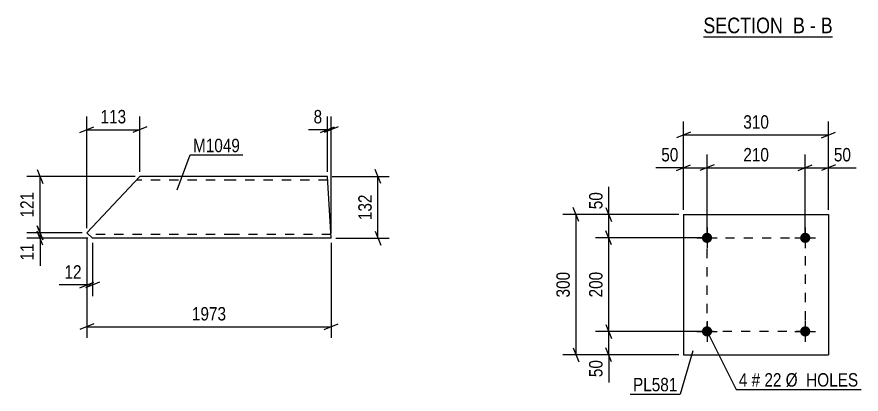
# Model space of a CAD drawing. Header units: millimetres. Extents: x 0 to 1189, y 0 to 841.
# Drawn here: x 416.5 to 597, y 300.8 to 381.4 of the extents above; entities that cross this region are included whole.
import ezdxf

# ---------------------------------------------------------------- set-up
doc = ezdxf.new("R2010")
doc.units = ezdxf.units.MM
doc.linetypes.add('DXK_LINE_DOT2', pattern=[3.9198, 1.9599, -1.9599])
doc.styles.add('Arial Narrow', font='ARIALN.TTF', dxfattribs={"height": 0.2})

# ---------------------------------------------------------------- blocks, each defined once
blk = doc.blocks.new('Unknown-814467843-13 - 3563')
at = {"color": 6, "linetype": 'Continuous'}
blk.add_line((563.32, 377.19), (590.96, 377.19), dxfattribs=at)
at = {"color": 0, "linetype": 'Continuous'}
for points in [[(581.43, 377.94), (581.43, 381.44), (563.32, 381.44), (563.32, 377.94)], [(585.03, 377.94), (585.03, 381.44), (582.48, 381.44), (582.48, 377.94)], [(587.36, 377.94), (587.36, 381.44), (586.08, 381.44), (586.08, 377.94)], [(590.96, 377.94), (590.96, 381.44), (588.41, 381.44), (588.41, 377.94)]]:
    blk.add_wipeout(points, dxfattribs=at)
at = {"color": 7, "linetype": 'Continuous', "style": 'Arial Narrow'}
for s, p in [('SECTION ', (563.32, 377.94)), ('B', (582.48, 377.94)), ('B', (588.41, 377.94)), ('-', (586.08, 377.94))]:
    blk.add_text(s, height=3.34, dxfattribs=at).set_placement(p)
blk = doc.blocks.new('Part-814467843-14848 - 14847')
at = {"color": 2, "linetype": 'Continuous'}
for p, q in [((431.49, 335.25), (442.84, 347.32)), ((462.84, 347.32), (442.84, 347.32)), ((482.94, 347.32), (462.94, 347.32)), ((483.75, 334.12), (482.94, 347.32)), ((432.69, 334.12), (431.49, 335.25)), ((462.84, 334.12), (432.69, 334.12)), ((483.75, 334.12), (462.94, 334.12))]:
    blk.add_line(p, q, dxfattribs=at)
at = {"color": 7, "linetype": 'DXK_LINE_DOT2'}
for p, q in [((462.84, 346.52), (442.08, 346.52)), ((482.99, 346.52), (462.94, 346.52)), ((462.84, 334.92), (431.84, 334.92)), ((483.7, 334.92), (462.94, 334.92)), ((483.7, 334.92), (483.69, 334.98))]:
    blk.add_line(p, q, dxfattribs=at)
blk = doc.blocks.new('Part-814467843-15035 - 15034')
at = {"color": 2, "linetype": 'Continuous'}
for p, q in [((559.1, 339.19), (559.1, 309.19)), ((559.1, 339.19), (590.1, 339.19)), ((590.1, 339.19), (590.1, 309.19)), ((559.1, 309.19), (590.1, 309.19))]:
    blk.add_line(p, q, dxfattribs=at)
blk = doc.blocks.new('Bolt-814467843-15036 - 15034')
at = {"linetype": 'Continuous'}
for points in [[(565.2, 314.19, -1), (563, 314.19, -1)], [(586.2, 314.19, -1), (584, 314.19, -1)]]:
    blk.add_hatch(color=1, dxfattribs=at).paths.add_polyline_path(points)
at = {"color": 1, "linetype": 'Continuous'}
for p, q in [((564.1, 316.39), (564.1, 311.99)), ((585.1, 316.39), (585.1, 311.99)), ((561.9, 314.19), (566.3, 314.19)), ((582.9, 314.19), (587.3, 314.19))]:
    blk.add_line(p, q, dxfattribs=at)
blk = doc.blocks.new('Bolt-814467843-15037 - 15034')
at = {"linetype": 'Continuous'}
for points in [[(565.2, 334.19, -1), (563, 334.19, -1)], [(586.2, 334.19, -1), (584, 334.19, -1)]]:
    blk.add_hatch(color=1, dxfattribs=at).paths.add_polyline_path(points)
at = {"color": 1, "linetype": 'Continuous'}
for p, q in [((564.1, 336.39), (564.1, 331.99)), ((585.1, 336.39), (585.1, 331.99)), ((561.9, 334.19), (566.3, 334.19)), ((582.9, 334.19), (587.3, 334.19))]:
    blk.add_line(p, q, dxfattribs=at)
blk = doc.blocks.new('Rectangle-814467843-17814 - 15034')
at = {"color": 1, "linetype": 'DXK_LINE_DOT2'}
blk.add_lwpolyline([(564.1, 334.19), (585.1, 334.19), (585.1, 314.19), (564.1, 314.19), (564.1, 334.19)], close=True, dxfattribs=at)
blk = doc.blocks.new('StraightDimension-814467843-15215 - 14847')
at = {"color": 7, "linetype": 'Continuous'}
for p, q in [((431.49, 334.25), (431.49, 312.78)), ((483.75, 333.12), (483.75, 312.78)), ((432.99, 315.78), (429.99, 314.58)), ((431.49, 315.18), (483.75, 315.18)), ((482.25, 314.58), (485.25, 315.78))]:
    blk.add_line(p, q, dxfattribs=at)
at = {"color": 0}
blk.add_wipeout([(461.87, 315.93), (461.87, 320.13), (453.36, 320.13), (453.36, 315.93)], dxfattribs=at)
at = {"color": 3, "style": 'Arial Narrow'}
blk.add_text('1973', height=2.863, dxfattribs=at).set_placement((453.96, 316.53))
blk = doc.blocks.new('StraightDimension-814467843-15197 - 14847')
at = {"color": 7, "linetype": 'Continuous'}
for p, q in [((431.49, 334.25), (431.49, 321.72)), ((432.69, 333.12), (432.69, 321.72)), ((429.99, 323.52), (432.99, 324.72)), ((434.19, 324.72), (431.19, 323.52)), ((431.49, 324.12), (432.69, 324.12))]:
    blk.add_line(p, q, dxfattribs=at)
at = {"color": 0}
blk.add_wipeout([(430.96, 324.87), (430.96, 329.07), (426.11, 329.07), (426.11, 324.87)], dxfattribs=at)
at = {"color": 7, "linetype": 'Continuous'}
blk.add_line((431.49, 324.12), (425.58, 324.12), dxfattribs=at)
blk.add_line((431.49, 324.12), (425.58, 324.12), dxfattribs=at)
at = {"color": 3, "style": 'Arial Narrow'}
blk.add_text('12', height=2.863, dxfattribs=at).set_placement((426.71, 325.47))
blk = doc.blocks.new('StraightDimension-814467843-15189 - 14847')
at = {"color": 7, "linetype": 'Continuous'}
for p, q in [((482.94, 348.32), (482.94, 360.17)), ((483.75, 335.12), (483.75, 360.17)), ((481.44, 356.72), (484.44, 357.92)), ((485.25, 357.92), (482.25, 356.72)), ((482.94, 357.32), (483.75, 357.32))]:
    blk.add_line(p, q, dxfattribs=at)
at = {"color": 0}
blk.add_wipeout([(482.41, 358.07), (482.41, 362.27), (479.38, 362.27), (479.38, 358.07)], dxfattribs=at)
at = {"color": 7, "linetype": 'Continuous'}
blk.add_line((482.94, 357.32), (478.86, 357.32), dxfattribs=at)
blk.add_line((482.94, 357.32), (478.86, 357.32), dxfattribs=at)
at = {"color": 3, "style": 'Arial Narrow'}
blk.add_text('8', height=2.86, dxfattribs=at).set_placement((479.98, 358.67))
blk = doc.blocks.new('StraightDimension-814467843-15209 - 14847')
at = {"color": 7, "linetype": 'Continuous'}
for p, q in [((494.35, 345.82), (493.15, 348.82)), ((483.94, 347.32), (496.15, 347.32)), ((493.75, 334.12), (493.75, 347.32)), ((484.75, 334.12), (496.15, 334.12)), ((493.15, 335.62), (494.35, 332.62))]:
    blk.add_line(p, q, dxfattribs=at)
at = {"color": 0}
blk.add_wipeout([(493, 344.06), (488.8, 344.06), (488.8, 337.38), (493, 337.38)], dxfattribs=at)
at = {"color": 3, "style": 'Arial Narrow'}
blk.add_text('132', height=2.863, rotation=90.0002, dxfattribs=at).set_placement((492.4, 337.98))
blk = doc.blocks.new('StraightDimension-814467843-15193 - 14847')
at = {"color": 7, "linetype": 'Continuous'}
for p, q in [((431.49, 336.25), (431.49, 360.17)), ((442.84, 348.32), (442.84, 360.17)), ((429.99, 356.72), (432.99, 357.92)), ((444.34, 357.92), (441.34, 356.72)), ((431.49, 357.32), (442.84, 357.32))]:
    blk.add_line(p, q, dxfattribs=at)
at = {"color": 0}
blk.add_wipeout([(440.5, 358.07), (440.5, 362.27), (433.82, 362.27), (433.82, 358.07)], dxfattribs=at)
at = {"color": 3, "style": 'Arial Narrow'}
blk.add_text('113', height=2.863, dxfattribs=at).set_placement((434.42, 358.67))
blk = doc.blocks.new('StraightDimension-814467843-17581 - 14847')
at = {"color": 7, "linetype": 'Continuous'}
for p, q in [((420.89, 348.82), (422.09, 345.82)), ((441.84, 347.32), (418.64, 347.32)), ((421.49, 335.25), (421.49, 347.32)), ((422.09, 333.75), (420.89, 336.75)), ((430.49, 335.25), (418.64, 335.25))]:
    blk.add_line(p, q, dxfattribs=at)
at = {"color": 0}
blk.add_wipeout([(420.74, 344.63), (416.54, 344.63), (416.54, 337.94), (420.74, 337.94)], dxfattribs=at)
at = {"color": 3, "style": 'Arial Narrow'}
blk.add_text('121', height=2.863, rotation=90.0002, dxfattribs=at).set_placement((420.14, 338.54))
blk = doc.blocks.new('StraightDimension-814467843-17582 - 14847')
at = {"color": 7, "linetype": 'Continuous'}
for p, q in [((420.89, 336.75), (422.09, 333.75)), ((430.49, 335.25), (418.64, 335.25)), ((431.69, 334.12), (418.64, 334.12)), ((422.09, 332.62), (420.89, 335.62)), ((421.49, 334.12), (421.49, 335.25))]:
    blk.add_line(p, q, dxfattribs=at)
at = {"color": 0}
blk.add_wipeout([(420.74, 333.59), (416.54, 333.59), (416.54, 328.74), (420.74, 328.74)], dxfattribs=at)
at = {"color": 7, "linetype": 'Continuous'}
blk.add_line((421.49, 334.12), (421.49, 328.21), dxfattribs=at)
blk.add_line((421.49, 334.12), (421.49, 328.21), dxfattribs=at)
at = {"color": 3, "style": 'Arial Narrow'}
blk.add_text('11', height=2.863, rotation=90.0002, dxfattribs=at).set_placement((420.14, 329.34))
blk = doc.blocks.new('StraightDimension-814467843-15485 - 15034')
at = {"color": 7, "linetype": 'Continuous'}
for p, q in [((542.5, 340.69), (543.7, 337.69)), ((558.1, 339.19), (540.25, 339.19)), ((543.1, 334.19), (543.1, 339.19)), ((563.1, 334.19), (540.25, 334.19)), ((543.7, 332.69), (542.5, 335.69))]:
    blk.add_line(p, q, dxfattribs=at)
at = {"color": 0}
blk.add_wipeout([(542.35, 344.57), (538.15, 344.57), (538.15, 339.71), (542.35, 339.71)], dxfattribs=at)
at = {"color": 7, "linetype": 'Continuous'}
blk.add_line((543.1, 339.19), (543.1, 345.09), dxfattribs=at)
blk.add_line((543.1, 339.19), (543.1, 345.09), dxfattribs=at)
at = {"color": 3, "style": 'Arial Narrow'}
blk.add_text('50', height=2.863, rotation=90.0002, dxfattribs=at).set_placement((541.75, 340.31))
blk = doc.blocks.new('StraightDimension-814467843-15486 - 15034')
at = {"color": 7, "linetype": 'Continuous'}
for p, q in [((563.1, 334.19), (540.25, 334.19)), ((543.7, 332.69), (542.5, 335.69)), ((543.1, 314.19), (543.1, 334.19)), ((563.1, 314.19), (540.25, 314.19)), ((542.5, 315.69), (543.7, 312.69))]:
    blk.add_line(p, q, dxfattribs=at)
at = {"color": 0}
blk.add_wipeout([(542.35, 327.53), (538.15, 327.53), (538.15, 320.85), (542.35, 320.85)], dxfattribs=at)
at = {"color": 3, "style": 'Arial Narrow'}
blk.add_text('200', height=2.863, rotation=90.0002, dxfattribs=at).set_placement((541.75, 321.45))
blk = doc.blocks.new('StraightDimension-814467843-15487 - 15034')
at = {"color": 7, "linetype": 'Continuous'}
for p, q in [((563.1, 314.19), (540.25, 314.19)), ((542.5, 315.69), (543.7, 312.69)), ((543.1, 309.19), (543.1, 314.19)), ((543.7, 307.69), (542.5, 310.69)), ((558.1, 309.19), (540.25, 309.19))]:
    blk.add_line(p, q, dxfattribs=at)
at = {"color": 0}
blk.add_wipeout([(542.35, 308.66), (538.15, 308.66), (538.15, 303.81), (542.35, 303.81)], dxfattribs=at)
at = {"color": 7, "linetype": 'Continuous'}
blk.add_line((543.1, 309.19), (543.1, 303.28), dxfattribs=at)
blk.add_line((543.1, 309.19), (543.1, 303.28), dxfattribs=at)
at = {"color": 3, "style": 'Arial Narrow'}
blk.add_text('50', height=2.863, rotation=90.0002, dxfattribs=at).set_placement((541.75, 304.41))
blk = doc.blocks.new('StraightDimension-814467843-15497 - 15034')
at = {"color": 7, "linetype": 'Continuous'}
for p, q in [((536.7, 337.69), (535.5, 340.69)), ((558.1, 339.19), (533.25, 339.19)), ((536.1, 309.19), (536.1, 339.19)), ((535.5, 310.69), (536.7, 307.69)), ((558.1, 309.19), (533.25, 309.19))]:
    blk.add_line(p, q, dxfattribs=at)
at = {"color": 0}
blk.add_wipeout([(535.35, 327.53), (531.15, 327.53), (531.15, 320.84), (535.35, 320.84)], dxfattribs=at)
at = {"color": 3, "style": 'Arial Narrow'}
blk.add_text('300', height=2.863, rotation=90.0002, dxfattribs=at).set_placement((534.75, 321.44))
blk = doc.blocks.new('StraightDimension-814467843-15517 - 15034')
at = {"color": 7, "linetype": 'Continuous'}
for p, q in [((559.1, 340.19), (559.1, 359.04)), ((590.1, 340.19), (590.1, 359.04)), ((560.6, 356.79), (557.6, 355.59)), ((559.1, 356.19), (590.1, 356.19)), ((588.6, 355.59), (591.6, 356.79))]:
    blk.add_line(p, q, dxfattribs=at)
at = {"color": 0}
blk.add_wipeout([(577.94, 356.94), (577.94, 361.14), (571.26, 361.14), (571.26, 356.94)], dxfattribs=at)
at = {"color": 3, "style": 'Arial Narrow'}
blk.add_text('310', height=2.863, dxfattribs=at).set_placement((571.86, 357.54))
blk = doc.blocks.new('StraightDimension-814467843-17732 - 15034')
at = {"color": 7, "linetype": 'Continuous'}
for p, q in [((585.1, 335.19), (585.1, 352.04)), ((590.1, 340.19), (590.1, 352.04)), ((583.6, 348.59), (586.6, 349.79)), ((585.1, 349.19), (590.1, 349.19)), ((591.6, 349.79), (588.6, 348.59))]:
    blk.add_line(p, q, dxfattribs=at)
at = {"color": 0}
blk.add_wipeout([(595.48, 349.94), (595.48, 354.14), (590.63, 354.14), (590.63, 349.94)], dxfattribs=at)
at = {"color": 7, "linetype": 'Continuous'}
blk.add_line((590.1, 349.19), (596.01, 349.19), dxfattribs=at)
blk.add_line((590.1, 349.19), (596.01, 349.19), dxfattribs=at)
at = {"color": 3, "style": 'Arial Narrow'}
blk.add_text('50', height=2.863, dxfattribs=at).set_placement((591.23, 350.54))
blk = doc.blocks.new('StraightDimension-814467843-17733 - 15034')
at = {"color": 7, "linetype": 'Continuous'}
for p, q in [((564.1, 335.19), (564.1, 352.04)), ((585.1, 335.19), (585.1, 352.04)), ((565.6, 349.79), (562.6, 348.59)), ((564.1, 349.19), (585.1, 349.19)), ((583.6, 348.59), (586.6, 349.79))]:
    blk.add_line(p, q, dxfattribs=at)
at = {"color": 0}
blk.add_wipeout([(577.94, 349.94), (577.94, 354.14), (571.26, 354.14), (571.26, 349.94)], dxfattribs=at)
at = {"color": 3, "style": 'Arial Narrow'}
blk.add_text('210', height=2.863, dxfattribs=at).set_placement((571.86, 350.54))
blk = doc.blocks.new('StraightDimension-814467843-17734 - 15034')
at = {"color": 7, "linetype": 'Continuous'}
for p, q in [((559.1, 340.19), (559.1, 352.04)), ((564.1, 335.19), (564.1, 352.04)), ((557.6, 348.59), (560.6, 349.79)), ((559.1, 349.19), (564.1, 349.19)), ((565.6, 349.79), (562.6, 348.59))]:
    blk.add_line(p, q, dxfattribs=at)
at = {"color": 0}
blk.add_wipeout([(558.58, 349.94), (558.58, 354.14), (553.72, 354.14), (553.72, 349.94)], dxfattribs=at)
at = {"color": 7, "linetype": 'Continuous'}
blk.add_line((559.1, 349.19), (553.19, 349.19), dxfattribs=at)
blk.add_line((559.1, 349.19), (553.19, 349.19), dxfattribs=at)
at = {"color": 3, "style": 'Arial Narrow'}
blk.add_text('50', height=2.863, dxfattribs=at).set_placement((554.32, 350.54))
blk = doc.blocks.new('Mark-814467843-15620 - 14847')
at = {"color": 0}
blk.add_wipeout([(464.25, 352.51), (464.25, 355.51), (454.19, 355.51), (454.19, 352.51)], dxfattribs=at)
blk.add_wipeout([(464.25, 352.51), (464.25, 355.51), (454.19, 355.51), (454.19, 352.51)], dxfattribs=at)
at = {"color": 30, "linetype": 'Continuous'}
for p, q in [((450.78, 344.48), (453.59, 351.91)), ((453.59, 351.91), (464.85, 351.91))]:
    blk.add_line(p, q, dxfattribs=at)
at = {"color": 3, "style": 'Arial Narrow'}
blk.add_text('M1049', height=2.863, dxfattribs=at).set_placement((454.19, 352.51))
blk = doc.blocks.new('Mark-814467843-15674 - 15034')
at = {"color": 0}
blk.add_wipeout([(557.77, 301.38), (557.77, 304.38), (548.27, 304.38), (548.27, 301.38)], dxfattribs=at)
blk.add_wipeout([(557.77, 301.38), (557.77, 304.38), (548.27, 304.38), (548.27, 301.38)], dxfattribs=at)
at = {"color": 30, "linetype": 'Continuous'}
for p in [(561.08, 310), (547.67, 300.78)]:
    blk.add_line(p, (558.37, 300.78), dxfattribs=at)
at = {"color": 3, "style": 'Arial Narrow'}
blk.add_text('PL581', height=2.863, dxfattribs=at).set_placement((548.27, 301.38))
blk = doc.blocks.new('MarkSet-814467843-17774 - 15034')
at = {"color": 0}
blk.add_wipeout([(572.74, 302.39), (572.74, 305.39), (570.91, 305.39), (570.91, 302.39)], dxfattribs=at)
blk.add_wipeout([(572.74, 302.39), (572.74, 305.39), (570.91, 305.39), (570.91, 302.39)], dxfattribs=at)
at = {"color": 7, "linetype": 'Continuous'}
blk.add_line((564.1, 314.19), (570.31, 301.79), dxfattribs=at)
at = {"color": 3, "style": 'Arial Narrow'}
blk.add_text('4', height=2.86, dxfattribs=at).set_placement((570.91, 302.39))
at = {"color": 0}
blk.add_wipeout([(575.47, 302.39), (575.47, 305.39), (573.64, 305.39), (573.64, 302.39)], dxfattribs=at)
blk.add_wipeout([(575.47, 302.39), (575.47, 305.39), (573.64, 305.39), (573.64, 302.39)], dxfattribs=at)
at = {"color": 3, "style": 'Arial Narrow'}
blk.add_text('#', height=2.86, dxfattribs=at).set_placement((573.64, 302.39))
at = {"color": 0}
blk.add_wipeout([(580.02, 302.39), (580.02, 305.39), (576.37, 305.39), (576.37, 302.39)], dxfattribs=at)
blk.add_wipeout([(580.02, 302.39), (580.02, 305.39), (576.37, 305.39), (576.37, 302.39)], dxfattribs=at)
at = {"color": 3, "style": 'Arial Narrow'}
blk.add_text('22', height=2.863, dxfattribs=at).set_placement((576.37, 302.39))
at = {"color": 0}
blk.add_wipeout([(596.45, 302.39), (596.45, 305.39), (580.92, 305.39), (580.92, 302.39)], dxfattribs=at)
blk.add_wipeout([(596.45, 302.39), (596.45, 305.39), (580.92, 305.39), (580.92, 302.39)], dxfattribs=at)
at = {"color": 7, "linetype": 'Continuous'}
blk.add_line((570.31, 301.79), (597.05, 301.79), dxfattribs=at)
at = {"color": 3, "style": 'Arial Narrow'}
blk.add_text('Ø  HOLES', height=2.863, dxfattribs=at).set_placement((580.92, 302.39))

msp = doc.modelspace()

# ---------------------------------------------------------------- block references
for name in ['Unknown-814467843-13 - 3563', 'Part-814467843-14848 - 14847', 'Part-814467843-15035 - 15034', 'Bolt-814467843-15037 - 15034', 'Rectangle-814467843-17814 - 15034', 'Bolt-814467843-15036 - 15034']:
    msp.add_blockref(name, (0, 0))

# ---------------------------------------------------------------- next in the draw order: block references
for name in ['StraightDimension-814467843-15193 - 14847', 'Mark-814467843-15620 - 14847', 'StraightDimension-814467843-15485 - 15034', 'StraightDimension-814467843-15215 - 14847', 'MarkSet-814467843-17774 - 15034']:
    msp.add_blockref(name, (0, 0))

# ---------------------------------------------------------------- next in the draw order: block references
for name in ['StraightDimension-814467843-15189 - 14847', 'StraightDimension-814467843-15197 - 14847', 'StraightDimension-814467843-15486 - 15034']:
    msp.add_blockref(name, (0, 0))

# ---------------------------------------------------------------- next in the draw order: block references
for name in ['StraightDimension-814467843-17581 - 14847', 'StraightDimension-814467843-15209 - 14847', 'StraightDimension-814467843-15487 - 15034']:
    msp.add_blockref(name, (0, 0))

# ---------------------------------------------------------------- next in the draw order: block references
for name in ['StraightDimension-814467843-15497 - 15034', 'StraightDimension-814467843-17582 - 14847']:
    msp.add_blockref(name, (0, 0))

# ---------------------------------------------------------------- next in the draw order: block references
for name in ['StraightDimension-814467843-15517 - 15034', 'Mark-814467843-15674 - 15034']:
    msp.add_blockref(name, (0, 0))

# ---------------------------------------------------------------- next in the draw order: block references
msp.add_blockref('StraightDimension-814467843-17732 - 15034', (0, 0))

# ---------------------------------------------------------------- next in the draw order: block references
msp.add_blockref('StraightDimension-814467843-17733 - 15034', (0, 0))

# ---------------------------------------------------------------- next in the draw order: block references
msp.add_blockref('StraightDimension-814467843-17734 - 15034', (0, 0))

doc.saveas('drawing.dxf')
